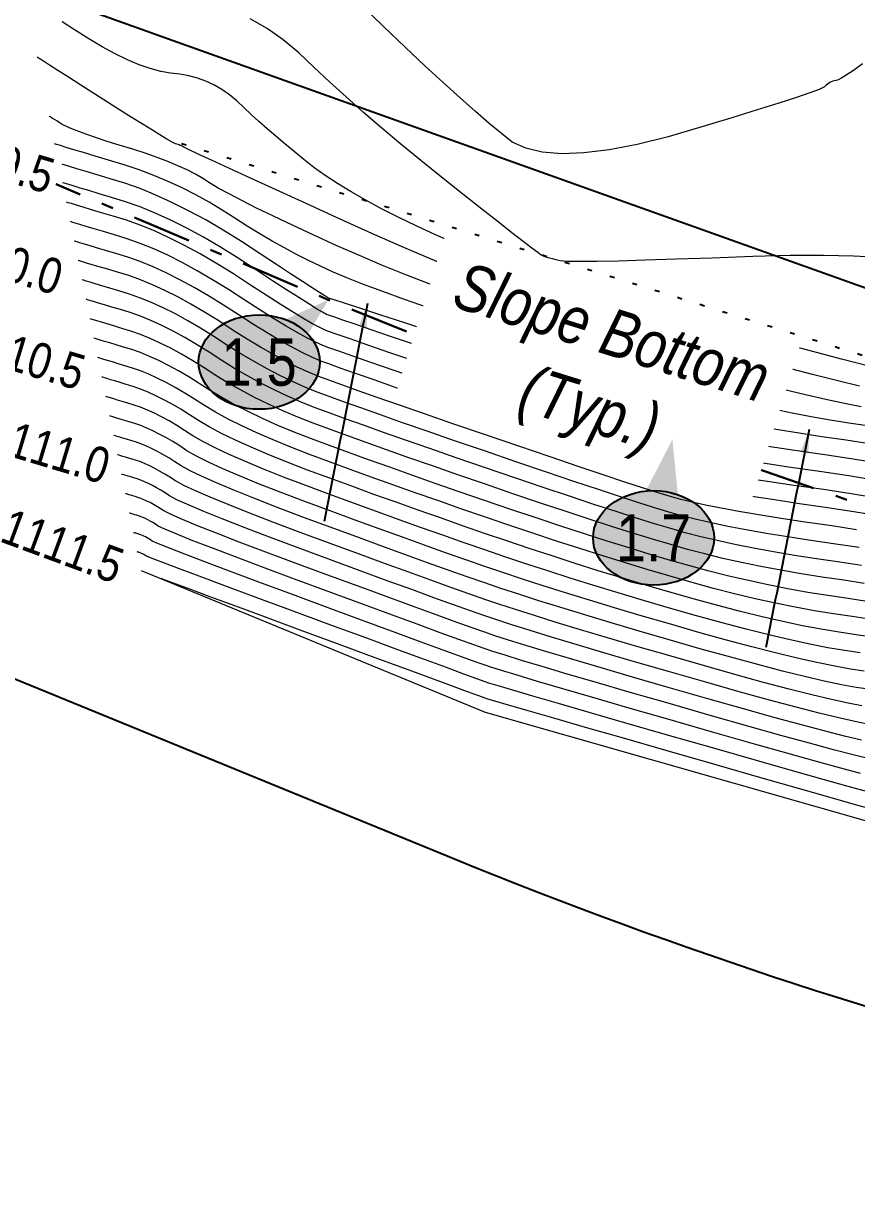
# Model space of a CAD drawing. Extents: x -19176 to -17597, y 5652440 to 5654285.
# Drawn here: x -17851.77 to -17834.13, y 5653101.59 to 5653126.6 of the extents above; entities that cross this region are included whole.
import ezdxf
from ezdxf.enums import TextEntityAlignment as Align

# ---------------------------------------------------------------- set-up
doc = ezdxf.new("R2010")
doc.units = 0
doc.header["$LTSCALE"] = 5
doc.linetypes.add('CENTERLINEX3', pattern=[5, 2.5, -1, 0.5, -1])
doc.linetypes.add('foc-TOPO', pattern=[1, 0.2, -0.8])
for name, color, linetype, lineweight, true_color in [('C-TOPO-MAJR', 7, 'Continuous', 15, 0xd3aa5f), ('C-TOPO-MINR', 7, 'Continuous', 13, 0xe9d5af), ('EXISTING PIPE IP', 7, 'CENTERLINEX3', 30, 0x3800e0)]:
    doc.layers.add(name, color=color, linetype=linetype, lineweight=lineweight, true_color=true_color)
doc.layers.add('C-TOPO-MAJR-TEXT', color=7, linetype='Continuous', true_color=0x644b1b)
for name, color, linetype in [('F-RW', 190, 'Continuous'), ('L-TITLEDB', 4, 'Continuous'), ('P-ELEVATION', 7, 'Continuous'), ('T-LOW-AREA', 48, 'foc-TOPO')]:
    doc.layers.add(name, color=color, linetype=linetype)
doc.layers.add('T-ELEVATION', color=48, linetype='Continuous', lineweight=18)
doc.layers.add('T-TEXT', color=48, linetype='Continuous', lineweight=18)
doc.styles.add('0.50', font='ARIALN.TTF', dxfattribs={"height": 0.5})
doc.styles.add('80', font='ARIALN.TTF', dxfattribs={"height": 10})
doc.styles.add('80L', font='ARIALN.TTF', dxfattribs={"height": 10})
doc.styles.get("Standard").update_dxf_attribs({"font": 'ARIALN.TTF'})
doc.dimstyles.new('Compass 250', dxfattribs={"dimscale": 0.25, "dimtxt": 0.45, "dimasz": 2, "dimexe": 0.2, "dimexo": 0.0625, "dimgap": 0.5, "dimtad": 0, "dimtih": 1, "dimtoh": 1, "dimzin": 0, "dimdsep": 46, "dimtxsty": '0.50', "dimcen": 0.1, "dimse1": 1, "dimse2": 1, "dimclrd": 256, "dimclrt": 256, "dimaunit": 1, "dimadec": 4, "dimazin": 0, "dimtfac": 0.06, "dimtofl": 0, "dimtmove": 0, "dimatfit": 0, "dimfxl": 0.2, "dimtolj": 1, "dimtzin": 0, "dimlwd": -1, "dimarcsym": 0})

# ---------------------------------------------------------------- blocks, each defined once
blk = doc.blocks.new('*U50')
at = {"layer": 'P-ELEVATION'}
h = blk.add_hatch(color=111, dxfattribs=at)
h.dxf.hatch_style = 1
edge = h.paths.add_edge_path()
edge.add_ellipse((0, 0), major_axis=(-12.83, 0), ratio=0.779302, start_angle=0, end_angle=360)
at = {"layer": 'P-ELEVATION', "color": 7, "flags": 128}
blk.add_lwpolyline([(0, 0, 12.5, 0, 0), (3.99, 20.89, 0, 0, 0)], format="xyseb", dxfattribs=at)
at = {"layer": 'P-ELEVATION', "color": 7}
blk.add_ellipse((0, 0), major_axis=(-12.83, 0), ratio=0.779302, dxfattribs=at)
at = {"layer": 'P-ELEVATION', "style": '80'}
blk.add_attdef('ELEVATION', text='', height=10, dxfattribs=at).set_placement((0, 0), align=Align.MIDDLE_CENTER)
blk = doc.blocks.new('*U51')
at = {"layer": 'P-ELEVATION'}
h = blk.add_hatch(color=111, dxfattribs=at)
h.dxf.hatch_style = 1
edge = h.paths.add_edge_path()
edge.add_ellipse((0, 0), major_axis=(-12.83, 0), ratio=0.779302, start_angle=0, end_angle=360)
at = {"layer": 'P-ELEVATION', "color": 7, "flags": 128}
blk.add_lwpolyline([(0, 0, 12.5, 0, 0), (14.64, 13.18, 0, 0, 0)], format="xyseb", dxfattribs=at)
at = {"layer": 'P-ELEVATION', "color": 7}
blk.add_ellipse((0, 0), major_axis=(-12.83, 0), ratio=0.779302, dxfattribs=at)
at = {"layer": 'P-ELEVATION', "style": '80'}
blk.add_attdef('ELEVATION', text='', height=10, dxfattribs=at).set_placement((0, 0), align=Align.MIDDLE_CENTER)

msp = doc.modelspace()

# ---------------------------------------------------------------- linework, layer by layer
at = {"layer": 'C-TOPO-MAJR', "flags": 128}
for points in [[(-17833.838, 5653119.338), (-17834.441, 5653119.497), (-17835.159, 5653119.687), (-17835.992, 5653119.908), (-17836.939, 5653120.16), (-17837.789, 5653120.388), (-17838.542, 5653120.59), (-17839.199, 5653120.769), (-17839.758, 5653120.922), (-17840.221, 5653121.051), (-17840.587, 5653121.156), (-17840.857, 5653121.236), (-17841.029, 5653121.291), (-17841.231, 5653121.363), (-17841.462, 5653121.451), (-17841.721, 5653121.555), (-17842.01, 5653121.675), (-17842.328, 5653121.811), (-17842.674, 5653121.964), (-17843.05, 5653122.133), (-17843.455, 5653122.318), (-17843.836, 5653122.501), (-17844.193, 5653122.682), (-17844.526, 5653122.861), (-17844.836, 5653123.038), (-17845.122, 5653123.214), (-17845.384, 5653123.387), (-17845.622, 5653123.558), (-17845.837, 5653123.728), (-17846.043, 5653123.894), (-17846.241, 5653124.057), (-17846.431, 5653124.217), (-17846.613, 5653124.374), (-17846.787, 5653124.527), (-17846.952, 5653124.677), (-17847.11, 5653124.824), (-17847.259, 5653124.968), (-17847.414, 5653125.096), (-17847.575, 5653125.208), (-17847.742, 5653125.305), (-17847.914, 5653125.386), (-17848.092, 5653125.451), (-17848.276, 5653125.5), (-17848.466, 5653125.533), (-17848.661, 5653125.551), (-17848.87, 5653125.591), (-17849.092, 5653125.652), (-17849.326, 5653125.734), (-17849.574, 5653125.838), (-17849.834, 5653125.964), (-17850.107, 5653126.112), (-17850.394, 5653126.281), (-17850.693, 5653126.471), (-17850.955, 5653126.638)], [(-17833.632, 5653117.284), (-17834.198, 5653117.379), (-17834.798, 5653117.473), (-17835.434, 5653117.565), (-17835.998, 5653117.647), (-17836.49, 5653117.72), (-17836.912, 5653117.783), (-17837.262, 5653117.838), (-17837.541, 5653117.883), (-17837.749, 5653117.919), (-17837.885, 5653117.945), (-17837.951, 5653117.963), (-17838.038, 5653117.988), (-17838.147, 5653118.02), (-17838.278, 5653118.06), (-17838.43, 5653118.107), (-17838.605, 5653118.162), (-17838.802, 5653118.224), (-17839.02, 5653118.293), (-17839.26, 5653118.371), (-17839.55, 5653118.465), (-17839.889, 5653118.577), (-17840.277, 5653118.707), (-17840.714, 5653118.854), (-17841.201, 5653119.019), (-17841.737, 5653119.201), (-17842.322, 5653119.401), (-17842.956, 5653119.619), (-17843.516, 5653119.811), (-17844.002, 5653119.977), (-17844.413, 5653120.119), (-17844.751, 5653120.235), (-17845.013, 5653120.325), (-17845.202, 5653120.391), (-17845.316, 5653120.431), (-17845.356, 5653120.445), (-17845.439, 5653120.49), (-17845.565, 5653120.564), (-17845.734, 5653120.668), (-17845.946, 5653120.802), (-17846.202, 5653120.965), (-17846.5, 5653121.158), (-17846.842, 5653121.381), (-17847.227, 5653121.634), (-17847.6, 5653121.866), (-17847.963, 5653122.078), (-17848.315, 5653122.269), (-17848.656, 5653122.44), (-17848.986, 5653122.591), (-17849.305, 5653122.721), (-17849.613, 5653122.831), (-17849.91, 5653122.92), (-17850.17, 5653122.998), (-17850.393, 5653123.066), (-17850.579, 5653123.121), (-17850.727, 5653123.166), (-17850.839, 5653123.2), (-17850.913, 5653123.222), (-17850.95, 5653123.233), (-17850.95, 5653123.233)], [(-17834.072, 5653115.504), (-17834.566, 5653115.58), (-17835.092, 5653115.656), (-17835.583, 5653115.731), (-17836.039, 5653115.806), (-17836.461, 5653115.88), (-17836.849, 5653115.954), (-17837.201, 5653116.027), (-17837.519, 5653116.099), (-17837.803, 5653116.171), (-17838.052, 5653116.243), (-17838.355, 5653116.335), (-17838.714, 5653116.447), (-17839.126, 5653116.58), (-17839.594, 5653116.733), (-17840.116, 5653116.907), (-17840.693, 5653117.101), (-17841.325, 5653117.316), (-17842.011, 5653117.551), (-17842.643, 5653117.769), (-17843.221, 5653117.968), (-17843.745, 5653118.15), (-17844.215, 5653118.315), (-17844.632, 5653118.462), (-17844.994, 5653118.591), (-17845.302, 5653118.702), (-17845.556, 5653118.796), (-17845.815, 5653118.902), (-17846.077, 5653119.02), (-17846.344, 5653119.149), (-17846.616, 5653119.291), (-17846.891, 5653119.445), (-17847.171, 5653119.61), (-17847.455, 5653119.787), (-17847.743, 5653119.977), (-17848.023, 5653120.151), (-17848.295, 5653120.309), (-17848.559, 5653120.453), (-17848.814, 5653120.581), (-17849.062, 5653120.694), (-17849.301, 5653120.791), (-17849.531, 5653120.874), (-17849.754, 5653120.941), (-17849.949, 5653120.999), (-17850.116, 5653121.05), (-17850.255, 5653121.091), (-17850.366, 5653121.125), (-17850.45, 5653121.15), (-17850.505, 5653121.167), (-17850.533, 5653121.175), (-17850.533, 5653121.175)], [(-17833.796, 5653113.607), (-17834.134, 5653113.659), (-17834.493, 5653113.711), (-17834.872, 5653113.775), (-17835.271, 5653113.851), (-17835.69, 5653113.939), (-17836.128, 5653114.039), (-17836.587, 5653114.152), (-17837.065, 5653114.276), (-17837.562, 5653114.413), (-17838.08, 5653114.561), (-17838.592, 5653114.711), (-17839.097, 5653114.863), (-17839.597, 5653115.016), (-17840.09, 5653115.171), (-17840.578, 5653115.328), (-17841.06, 5653115.485), (-17841.535, 5653115.645), (-17842.005, 5653115.806), (-17842.474, 5653115.968), (-17842.944, 5653116.132), (-17843.413, 5653116.297), (-17843.882, 5653116.464), (-17844.351, 5653116.633), (-17844.819, 5653116.803), (-17845.288, 5653116.974), (-17845.756, 5653117.147), (-17846.19, 5653117.314), (-17846.59, 5653117.476), (-17846.954, 5653117.631), (-17847.285, 5653117.78), (-17847.58, 5653117.924), (-17847.841, 5653118.062), (-17848.068, 5653118.194), (-17848.26, 5653118.319), (-17848.446, 5653118.435), (-17848.627, 5653118.541), (-17848.802, 5653118.636), (-17848.972, 5653118.722), (-17849.137, 5653118.797), (-17849.296, 5653118.862), (-17849.45, 5653118.916), (-17849.598, 5653118.961), (-17849.728, 5653119), (-17849.839, 5653119.034), (-17849.931, 5653119.061), (-17850.005, 5653119.084), (-17850.061, 5653119.1), (-17850.098, 5653119.112), (-17850.116, 5653119.117), (-17850.116, 5653119.117)], [(-17833.894, 5653111.766), (-17834.161, 5653111.818), (-17834.503, 5653111.896), (-17834.918, 5653111.998), (-17835.408, 5653112.125), (-17835.972, 5653112.276), (-17836.61, 5653112.452), (-17837.322, 5653112.654), (-17838.108, 5653112.879), (-17838.828, 5653113.088), (-17839.481, 5653113.279), (-17840.067, 5653113.453), (-17840.587, 5653113.609), (-17841.04, 5653113.748), (-17841.426, 5653113.869), (-17841.746, 5653113.973), (-17841.999, 5653114.06), (-17842.306, 5653114.167), (-17842.666, 5653114.295), (-17843.08, 5653114.444), (-17843.548, 5653114.614), (-17844.07, 5653114.804), (-17844.645, 5653115.014), (-17845.274, 5653115.246), (-17845.957, 5653115.498), (-17846.566, 5653115.726), (-17847.102, 5653115.931), (-17847.565, 5653116.112), (-17847.954, 5653116.27), (-17848.269, 5653116.403), (-17848.512, 5653116.513), (-17848.681, 5653116.6), (-17848.776, 5653116.662), (-17848.869, 5653116.72), (-17848.959, 5653116.773), (-17849.046, 5653116.82), (-17849.131, 5653116.862), (-17849.212, 5653116.9), (-17849.292, 5653116.932), (-17849.368, 5653116.959), (-17849.442, 5653116.982), (-17849.506, 5653117.001), (-17849.561, 5653117.018), (-17849.607, 5653117.031), (-17849.644, 5653117.043), (-17849.672, 5653117.051), (-17849.69, 5653117.056), (-17849.7, 5653117.059), (-17849.7, 5653117.059)], [(-17833.734, 5653109.94), (-17834.147, 5653110.056), (-17834.687, 5653110.21), (-17835.357, 5653110.401), (-17836.155, 5653110.629), (-17837.081, 5653110.895), (-17838.137, 5653111.198), (-17839.064, 5653111.465), (-17839.865, 5653111.695), (-17840.538, 5653111.889), (-17841.084, 5653112.047), (-17841.502, 5653112.168), (-17841.793, 5653112.253), (-17841.957, 5653112.302), (-17841.993, 5653112.315), (-17842.13, 5653112.364), (-17842.368, 5653112.451), (-17842.707, 5653112.576), (-17843.146, 5653112.738), (-17843.686, 5653112.937), (-17844.328, 5653113.173), (-17845.069, 5653113.447), (-17845.912, 5653113.758), (-17846.649, 5653114.031), (-17847.281, 5653114.264), (-17847.808, 5653114.458), (-17848.229, 5653114.614), (-17848.545, 5653114.731), (-17848.756, 5653114.809), (-17848.861, 5653114.847), (-17848.861, 5653114.847)]]:
    msp.add_lwpolyline(points, dxfattribs=at)
at = {"layer": 'C-TOPO-MINR', "flags": 128}
for points in [[(-17834.002, 5653125.749), (-17834.193, 5653125.613), (-17834.345, 5653125.51), (-17834.458, 5653125.44), (-17834.531, 5653125.404), (-17834.566, 5653125.401), (-17834.599, 5653125.395), (-17834.631, 5653125.386), (-17834.662, 5653125.373), (-17834.693, 5653125.357), (-17834.722, 5653125.338), (-17834.75, 5653125.316), (-17834.777, 5653125.291), (-17834.803, 5653125.262), (-17834.915, 5653125.211), (-17835.114, 5653125.136), (-17835.399, 5653125.039), (-17835.77, 5653124.918), (-17836.228, 5653124.775), (-17836.771, 5653124.609), (-17837.402, 5653124.419), (-17838.118, 5653124.207), (-17838.774, 5653124.044), (-17839.368, 5653123.93), (-17839.901, 5653123.864), (-17840.373, 5653123.848), (-17840.784, 5653123.881), (-17841.134, 5653123.963), (-17841.422, 5653124.094), (-17841.65, 5653124.274), (-17841.91, 5653124.489), (-17842.202, 5653124.741), (-17842.526, 5653125.029), (-17842.883, 5653125.353), (-17843.271, 5653125.712), (-17843.692, 5653126.108), (-17844.146, 5653126.539), (-17844.631, 5653127.007)], [(-17833.627, 5653121.653), (-17834.187, 5653121.68), (-17834.822, 5653121.692), (-17835.534, 5653121.689), (-17836.321, 5653121.671), (-17837.184, 5653121.638), (-17837.946, 5653121.611), (-17838.607, 5653121.59), (-17839.168, 5653121.575), (-17839.628, 5653121.566), (-17839.988, 5653121.563), (-17840.247, 5653121.567), (-17840.406, 5653121.576), (-17840.464, 5653121.592), (-17840.516, 5653121.605), (-17840.561, 5653121.618), (-17840.601, 5653121.628), (-17840.633, 5653121.637), (-17840.66, 5653121.644), (-17840.68, 5653121.65), (-17840.694, 5653121.654), (-17840.702, 5653121.657), (-17840.71, 5653121.66), (-17840.72, 5653121.664), (-17840.732, 5653121.668), (-17840.745, 5653121.673), (-17840.758, 5653121.679), (-17840.774, 5653121.686), (-17840.79, 5653121.694), (-17840.808, 5653121.702), (-17840.88, 5653121.754), (-17841.008, 5653121.85), (-17841.19, 5653121.99), (-17841.426, 5653122.174), (-17841.718, 5653122.402), (-17842.064, 5653122.675), (-17842.465, 5653122.991), (-17842.921, 5653123.351), (-17843.36, 5653123.705), (-17843.781, 5653124.051), (-17844.185, 5653124.391), (-17844.572, 5653124.724), (-17844.941, 5653125.05), (-17845.293, 5653125.369), (-17845.628, 5653125.682), (-17845.945, 5653125.987), (-17846.275, 5653126.26), (-17846.617, 5653126.498), (-17846.971, 5653126.703)], [(-17834.061, 5653118.925), (-17834.523, 5653119.038), (-17835.061, 5653119.174), (-17835.677, 5653119.334), (-17836.371, 5653119.516), (-17837.141, 5653119.721), (-17837.858, 5653119.914), (-17838.52, 5653120.095), (-17839.128, 5653120.263), (-17839.682, 5653120.42), (-17840.182, 5653120.565), (-17840.628, 5653120.697), (-17841.02, 5653120.818), (-17841.357, 5653120.926), (-17841.743, 5653121.062), (-17842.177, 5653121.226), (-17842.659, 5653121.417), (-17843.189, 5653121.636), (-17843.767, 5653121.883), (-17844.393, 5653122.158), (-17845.067, 5653122.461), (-17845.789, 5653122.791), (-17846.423, 5653123.081), (-17846.968, 5653123.331), (-17847.425, 5653123.541), (-17847.793, 5653123.71), (-17848.073, 5653123.84), (-17848.264, 5653123.929), (-17848.367, 5653123.979), (-17848.381, 5653123.988), (-17848.397, 5653123.997), (-17848.414, 5653124.006), (-17848.434, 5653124.016), (-17848.455, 5653124.024), (-17848.479, 5653124.033), (-17848.503, 5653124.042), (-17848.53, 5653124.051), (-17848.559, 5653124.059), (-17848.628, 5653124.095), (-17848.738, 5653124.158), (-17848.889, 5653124.248), (-17849.08, 5653124.365), (-17849.311, 5653124.509), (-17849.584, 5653124.68), (-17849.897, 5653124.878), (-17850.251, 5653125.103), (-17850.56, 5653125.3), (-17850.825, 5653125.469), (-17851.047, 5653125.61), (-17851.223, 5653125.723), (-17851.356, 5653125.807), (-17851.444, 5653125.863), (-17851.489, 5653125.891), (-17851.489, 5653125.891)], [(-17834.027, 5653118.486), (-17834.38, 5653118.555), (-17834.774, 5653118.639), (-17835.207, 5653118.738), (-17835.681, 5653118.852), (-17836.195, 5653118.98), (-17836.749, 5653119.123), (-17837.344, 5653119.281), (-17837.926, 5653119.44), (-17838.498, 5653119.599), (-17839.057, 5653119.758), (-17839.606, 5653119.918), (-17840.143, 5653120.078), (-17840.668, 5653120.238), (-17841.182, 5653120.399), (-17841.685, 5653120.56), (-17842.186, 5653120.729), (-17842.685, 5653120.906), (-17843.181, 5653121.09), (-17843.676, 5653121.282), (-17844.169, 5653121.482), (-17844.66, 5653121.689), (-17845.149, 5653121.904), (-17845.636, 5653122.127), (-17846.08, 5653122.333), (-17846.48, 5653122.523), (-17846.837, 5653122.697), (-17847.151, 5653122.854), (-17847.422, 5653122.996), (-17847.649, 5653123.121), (-17847.833, 5653123.229), (-17847.974, 5653123.322), (-17848.132, 5653123.413), (-17848.309, 5653123.504), (-17848.504, 5653123.594), (-17848.716, 5653123.683), (-17848.947, 5653123.771), (-17849.196, 5653123.858), (-17849.462, 5653123.945), (-17849.747, 5653124.031), (-17850.004, 5653124.11), (-17850.233, 5653124.185), (-17850.434, 5653124.253), (-17850.607, 5653124.315), (-17850.752, 5653124.372), (-17850.869, 5653124.423), (-17850.959, 5653124.468), (-17851.02, 5653124.507), (-17851.074, 5653124.541), (-17851.121, 5653124.571), (-17851.159, 5653124.595), (-17851.19, 5653124.615), (-17851.213, 5653124.63), (-17851.228, 5653124.639), (-17851.236, 5653124.644), (-17851.236, 5653124.644)], [(-17833.893, 5653118.086), (-17834.287, 5653118.143), (-17834.684, 5653118.206), (-17835.084, 5653118.277), (-17835.487, 5653118.354), (-17835.892, 5653118.438), (-17836.301, 5653118.529), (-17836.713, 5653118.626), (-17837.128, 5653118.731), (-17837.546, 5653118.842), (-17837.995, 5653118.966), (-17838.475, 5653119.103), (-17838.987, 5653119.253), (-17839.53, 5653119.415), (-17840.104, 5653119.591), (-17840.709, 5653119.779), (-17841.345, 5653119.981), (-17842.013, 5653120.195), (-17842.629, 5653120.397), (-17843.192, 5653120.586), (-17843.704, 5653120.763), (-17844.164, 5653120.928), (-17844.571, 5653121.08), (-17844.927, 5653121.22), (-17845.231, 5653121.348), (-17845.483, 5653121.463), (-17845.736, 5653121.585), (-17845.992, 5653121.716), (-17846.249, 5653121.853), (-17846.509, 5653121.999), (-17846.77, 5653122.151), (-17847.034, 5653122.312), (-17847.299, 5653122.48), (-17847.566, 5653122.655), (-17847.841, 5653122.821), (-17848.123, 5653122.977), (-17848.413, 5653123.124), (-17848.71, 5653123.261), (-17849.014, 5653123.388), (-17849.326, 5653123.506), (-17849.646, 5653123.614), (-17849.973, 5653123.712), (-17850.259, 5653123.798), (-17850.504, 5653123.872), (-17850.708, 5653123.933), (-17850.872, 5653123.983), (-17850.994, 5653124.02), (-17851.076, 5653124.044), (-17851.117, 5653124.056), (-17851.117, 5653124.056)], [(-17833.849, 5653117.701), (-17834.346, 5653117.78), (-17834.86, 5653117.854), (-17835.341, 5653117.927), (-17835.787, 5653117.998), (-17836.199, 5653118.069), (-17836.577, 5653118.138), (-17836.921, 5653118.206), (-17837.231, 5653118.273), (-17837.507, 5653118.338), (-17837.748, 5653118.402), (-17838.064, 5653118.492), (-17838.453, 5653118.607), (-17838.916, 5653118.747), (-17839.453, 5653118.913), (-17840.064, 5653119.104), (-17840.749, 5653119.321), (-17841.508, 5653119.562), (-17842.341, 5653119.83), (-17843.072, 5653120.064), (-17843.7, 5653120.267), (-17844.227, 5653120.436), (-17844.651, 5653120.574), (-17844.974, 5653120.679), (-17845.194, 5653120.751), (-17845.313, 5653120.791), (-17845.329, 5653120.799), (-17845.393, 5653120.838), (-17845.504, 5653120.908), (-17845.662, 5653121.01), (-17845.867, 5653121.143), (-17846.119, 5653121.307), (-17846.419, 5653121.503), (-17846.765, 5653121.73), (-17847.159, 5653121.989), (-17847.543, 5653122.227), (-17847.916, 5653122.444), (-17848.279, 5653122.641), (-17848.632, 5653122.817), (-17848.975, 5653122.973), (-17849.307, 5653123.108), (-17849.63, 5653123.222), (-17849.942, 5653123.316), (-17850.215, 5653123.398), (-17850.449, 5653123.469), (-17850.644, 5653123.527), (-17850.8, 5653123.574), (-17850.917, 5653123.61), (-17850.995, 5653123.633), (-17851.034, 5653123.645), (-17851.034, 5653123.645)], [(-17833.713, 5653116.925), (-17834.292, 5653117.022), (-17834.911, 5653117.117), (-17835.57, 5653117.212), (-17836.151, 5653117.297), (-17836.654, 5653117.37), (-17837.078, 5653117.433), (-17837.425, 5653117.486), (-17837.693, 5653117.527), (-17837.883, 5653117.558), (-17837.995, 5653117.579), (-17838.029, 5653117.588), (-17838.166, 5653117.634), (-17838.407, 5653117.715), (-17838.75, 5653117.831), (-17839.197, 5653117.983), (-17839.747, 5653118.171), (-17840.4, 5653118.394), (-17841.156, 5653118.653), (-17842.015, 5653118.948), (-17842.778, 5653119.209), (-17843.443, 5653119.438), (-17844.011, 5653119.633), (-17844.482, 5653119.796), (-17844.856, 5653119.925), (-17845.133, 5653120.022), (-17845.313, 5653120.085), (-17845.396, 5653120.116), (-17845.514, 5653120.172), (-17845.667, 5653120.255), (-17845.856, 5653120.364), (-17846.08, 5653120.5), (-17846.34, 5653120.661), (-17846.634, 5653120.849), (-17846.965, 5653121.062), (-17847.33, 5653121.302), (-17847.685, 5653121.523), (-17848.03, 5653121.724), (-17848.364, 5653121.906), (-17848.688, 5653122.068), (-17849.001, 5653122.211), (-17849.304, 5653122.335), (-17849.597, 5653122.439), (-17849.879, 5653122.524), (-17850.126, 5653122.599), (-17850.338, 5653122.662), (-17850.514, 5653122.715), (-17850.655, 5653122.758), (-17850.761, 5653122.79), (-17850.832, 5653122.811), (-17850.867, 5653122.822), (-17850.867, 5653122.822)], [(-17833.687, 5653116.55), (-17834.237, 5653116.642), (-17834.825, 5653116.733), (-17835.451, 5653116.823), (-17836.009, 5653116.905), (-17836.5, 5653116.979), (-17836.924, 5653117.045), (-17837.281, 5653117.103), (-17837.57, 5653117.152), (-17837.792, 5653117.194), (-17837.947, 5653117.227), (-17838.035, 5653117.252), (-17838.214, 5653117.309), (-17838.483, 5653117.398), (-17838.844, 5653117.518), (-17839.296, 5653117.671), (-17839.839, 5653117.855), (-17840.473, 5653118.071), (-17841.198, 5653118.319), (-17842.014, 5653118.598), (-17842.744, 5653118.849), (-17843.388, 5653119.07), (-17843.945, 5653119.262), (-17844.416, 5653119.425), (-17844.8, 5653119.559), (-17845.098, 5653119.664), (-17845.31, 5653119.739), (-17845.436, 5653119.786), (-17845.589, 5653119.855), (-17845.77, 5653119.946), (-17845.978, 5653120.061), (-17846.214, 5653120.197), (-17846.478, 5653120.357), (-17846.769, 5653120.539), (-17847.087, 5653120.744), (-17847.433, 5653120.971), (-17847.77, 5653121.18), (-17848.096, 5653121.37), (-17848.413, 5653121.543), (-17848.719, 5653121.696), (-17849.016, 5653121.832), (-17849.303, 5653121.949), (-17849.58, 5653122.048), (-17849.848, 5653122.128), (-17850.082, 5653122.199), (-17850.282, 5653122.259), (-17850.449, 5653122.309), (-17850.583, 5653122.35), (-17850.683, 5653122.38), (-17850.75, 5653122.4), (-17850.783, 5653122.41), (-17850.783, 5653122.41)], [(-17833.661, 5653116.176), (-17834.182, 5653116.263), (-17834.739, 5653116.349), (-17835.331, 5653116.434), (-17835.867, 5653116.514), (-17836.347, 5653116.588), (-17836.77, 5653116.657), (-17837.137, 5653116.72), (-17837.447, 5653116.777), (-17837.701, 5653116.829), (-17837.899, 5653116.875), (-17838.04, 5653116.916), (-17838.261, 5653116.984), (-17838.56, 5653117.081), (-17838.938, 5653117.206), (-17839.395, 5653117.358), (-17839.931, 5653117.539), (-17840.546, 5653117.748), (-17841.24, 5653117.985), (-17842.013, 5653118.249), (-17842.71, 5653118.489), (-17843.332, 5653118.703), (-17843.878, 5653118.892), (-17844.349, 5653119.055), (-17844.744, 5653119.193), (-17845.064, 5653119.306), (-17845.308, 5653119.394), (-17845.476, 5653119.456), (-17845.664, 5653119.537), (-17845.872, 5653119.638), (-17846.1, 5653119.757), (-17846.348, 5653119.895), (-17846.615, 5653120.053), (-17846.903, 5653120.229), (-17847.21, 5653120.425), (-17847.537, 5653120.639), (-17847.854, 5653120.837), (-17848.162, 5653121.017), (-17848.461, 5653121.179), (-17848.751, 5653121.325), (-17849.031, 5653121.453), (-17849.302, 5653121.563), (-17849.564, 5653121.656), (-17849.817, 5653121.732), (-17850.037, 5653121.799), (-17850.227, 5653121.856), (-17850.385, 5653121.903), (-17850.511, 5653121.941), (-17850.605, 5653121.97), (-17850.669, 5653121.989), (-17850.7, 5653121.998), (-17850.7, 5653121.998)], [(-17834.127, 5653115.883), (-17834.652, 5653115.965), (-17835.211, 5653116.045), (-17835.725, 5653116.123), (-17836.193, 5653116.197), (-17836.616, 5653116.268), (-17836.993, 5653116.337), (-17837.324, 5653116.402), (-17837.61, 5653116.464), (-17837.851, 5653116.523), (-17838.046, 5653116.579), (-17838.308, 5653116.66), (-17838.637, 5653116.764), (-17839.032, 5653116.893), (-17839.495, 5653117.046), (-17840.024, 5653117.223), (-17840.62, 5653117.425), (-17841.282, 5653117.65), (-17842.012, 5653117.9), (-17842.677, 5653118.129), (-17843.277, 5653118.336), (-17843.812, 5653118.521), (-17844.282, 5653118.685), (-17844.688, 5653118.828), (-17845.029, 5653118.949), (-17845.305, 5653119.048), (-17845.516, 5653119.126), (-17845.739, 5653119.22), (-17845.975, 5653119.329), (-17846.222, 5653119.453), (-17846.482, 5653119.593), (-17846.753, 5653119.749), (-17847.037, 5653119.92), (-17847.332, 5653120.106), (-17847.64, 5653120.308), (-17847.939, 5653120.494), (-17848.229, 5653120.663), (-17848.51, 5653120.816), (-17848.783, 5653120.953), (-17849.046, 5653121.073), (-17849.301, 5653121.177), (-17849.548, 5653121.265), (-17849.785, 5653121.337), (-17849.993, 5653121.399), (-17850.171, 5653121.453), (-17850.32, 5653121.497), (-17850.439, 5653121.533), (-17850.528, 5653121.56), (-17850.587, 5653121.578), (-17850.617, 5653121.587), (-17850.617, 5653121.587)], [(-17834.017, 5653115.125), (-17834.479, 5653115.196), (-17834.972, 5653115.267), (-17835.441, 5653115.34), (-17835.886, 5653115.415), (-17836.307, 5653115.492), (-17836.705, 5653115.571), (-17837.078, 5653115.652), (-17837.428, 5653115.735), (-17837.755, 5653115.82), (-17838.057, 5653115.907), (-17838.403, 5653116.01), (-17838.79, 5653116.13), (-17839.22, 5653116.267), (-17839.693, 5653116.421), (-17840.209, 5653116.591), (-17840.766, 5653116.778), (-17841.367, 5653116.982), (-17842.01, 5653117.202), (-17842.609, 5653117.408), (-17843.166, 5653117.601), (-17843.679, 5653117.78), (-17844.149, 5653117.945), (-17844.575, 5653118.096), (-17844.959, 5653118.233), (-17845.299, 5653118.357), (-17845.596, 5653118.466), (-17845.89, 5653118.585), (-17846.18, 5653118.711), (-17846.466, 5653118.846), (-17846.749, 5653118.989), (-17847.029, 5653119.14), (-17847.305, 5653119.3), (-17847.577, 5653119.469), (-17847.846, 5653119.645), (-17848.108, 5653119.808), (-17848.361, 5653119.956), (-17848.608, 5653120.089), (-17848.846, 5653120.209), (-17849.077, 5653120.314), (-17849.3, 5653120.405), (-17849.515, 5653120.482), (-17849.723, 5653120.545), (-17849.905, 5653120.599), (-17850.06, 5653120.646), (-17850.19, 5653120.685), (-17850.294, 5653120.717), (-17850.372, 5653120.74), (-17850.424, 5653120.756), (-17850.45, 5653120.764), (-17850.45, 5653120.764)], [(-17833.961, 5653114.745), (-17834.393, 5653114.812), (-17834.852, 5653114.878), (-17835.298, 5653114.949), (-17835.732, 5653115.024), (-17836.153, 5653115.104), (-17836.56, 5653115.188), (-17836.955, 5653115.277), (-17837.337, 5653115.37), (-17837.707, 5653115.468), (-17838.063, 5653115.57), (-17838.45, 5653115.686), (-17838.867, 5653115.814), (-17839.315, 5653115.955), (-17839.793, 5653116.109), (-17840.301, 5653116.275), (-17840.84, 5653116.455), (-17841.409, 5653116.647), (-17842.008, 5653116.853), (-17842.575, 5653117.048), (-17843.11, 5653117.234), (-17843.612, 5653117.409), (-17844.082, 5653117.575), (-17844.519, 5653117.73), (-17844.924, 5653117.876), (-17845.296, 5653118.011), (-17845.636, 5653118.137), (-17845.965, 5653118.267), (-17846.282, 5653118.402), (-17846.588, 5653118.542), (-17846.883, 5653118.687), (-17847.167, 5653118.836), (-17847.439, 5653118.991), (-17847.7, 5653119.15), (-17847.95, 5653119.314), (-17848.192, 5653119.464), (-17848.428, 5653119.602), (-17848.656, 5653119.726), (-17848.878, 5653119.837), (-17849.092, 5653119.935), (-17849.299, 5653120.019), (-17849.499, 5653120.091), (-17849.692, 5653120.149), (-17849.86, 5653120.2), (-17850.005, 5653120.243), (-17850.126, 5653120.279), (-17850.222, 5653120.308), (-17850.294, 5653120.33), (-17850.342, 5653120.345), (-17850.367, 5653120.352), (-17850.367, 5653120.352)], [(-17833.906, 5653114.366), (-17834.306, 5653114.428), (-17834.732, 5653114.489), (-17835.156, 5653114.557), (-17835.578, 5653114.633), (-17835.998, 5653114.715), (-17836.416, 5653114.805), (-17836.832, 5653114.902), (-17837.247, 5653115.005), (-17837.659, 5653115.116), (-17838.069, 5653115.234), (-17838.497, 5653115.361), (-17838.944, 5653115.497), (-17839.409, 5653115.642), (-17839.892, 5653115.796), (-17840.393, 5653115.959), (-17840.913, 5653116.132), (-17841.451, 5653116.313), (-17842.007, 5653116.504), (-17842.542, 5653116.688), (-17843.055, 5653116.866), (-17843.546, 5653117.039), (-17844.015, 5653117.205), (-17844.463, 5653117.364), (-17844.889, 5653117.518), (-17845.294, 5653117.665), (-17845.676, 5653117.807), (-17846.04, 5653117.949), (-17846.385, 5653118.093), (-17846.71, 5653118.238), (-17847.017, 5653118.385), (-17847.305, 5653118.532), (-17847.573, 5653118.681), (-17847.823, 5653118.831), (-17848.053, 5653118.982), (-17848.277, 5653119.121), (-17848.494, 5653119.248), (-17848.705, 5653119.363), (-17848.909, 5653119.465), (-17849.107, 5653119.556), (-17849.298, 5653119.634), (-17849.482, 5653119.699), (-17849.66, 5653119.753), (-17849.816, 5653119.8), (-17849.95, 5653119.84), (-17850.061, 5653119.873), (-17850.15, 5653119.9), (-17850.216, 5653119.92), (-17850.261, 5653119.934), (-17850.283, 5653119.94), (-17850.283, 5653119.94)], [(-17833.851, 5653113.986), (-17834.22, 5653114.043), (-17834.613, 5653114.1), (-17835.014, 5653114.166), (-17835.425, 5653114.242), (-17835.844, 5653114.327), (-17836.272, 5653114.422), (-17836.709, 5653114.527), (-17837.156, 5653114.641), (-17837.611, 5653114.764), (-17838.074, 5653114.898), (-17838.544, 5653115.036), (-17839.021, 5653115.18), (-17839.503, 5653115.329), (-17839.991, 5653115.484), (-17840.486, 5653115.643), (-17840.986, 5653115.809), (-17841.493, 5653115.979), (-17842.006, 5653116.155), (-17842.508, 5653116.328), (-17842.999, 5653116.499), (-17843.479, 5653116.668), (-17843.948, 5653116.834), (-17844.407, 5653116.999), (-17844.854, 5653117.16), (-17845.291, 5653117.32), (-17845.716, 5653117.477), (-17846.115, 5653117.632), (-17846.487, 5653117.784), (-17846.832, 5653117.935), (-17847.151, 5653118.082), (-17847.442, 5653118.228), (-17847.707, 5653118.371), (-17847.945, 5653118.512), (-17848.156, 5653118.651), (-17848.361, 5653118.778), (-17848.561, 5653118.895), (-17848.754, 5653119), (-17848.941, 5653119.094), (-17849.122, 5653119.176), (-17849.297, 5653119.248), (-17849.466, 5653119.308), (-17849.629, 5653119.357), (-17849.772, 5653119.4), (-17849.894, 5653119.437), (-17849.996, 5653119.467), (-17850.078, 5653119.492), (-17850.139, 5653119.51), (-17850.179, 5653119.523), (-17850.2, 5653119.529), (-17850.2, 5653119.529)], [(-17834.047, 5653113.275), (-17834.373, 5653113.322), (-17834.73, 5653113.384), (-17835.117, 5653113.46), (-17835.535, 5653113.551), (-17835.984, 5653113.656), (-17836.464, 5653113.776), (-17836.974, 5653113.911), (-17837.514, 5653114.061), (-17838.086, 5653114.225), (-17838.639, 5653114.387), (-17839.174, 5653114.546), (-17839.691, 5653114.704), (-17840.19, 5653114.859), (-17840.67, 5653115.012), (-17841.133, 5653115.162), (-17841.577, 5653115.31), (-17842.004, 5653115.456), (-17842.441, 5653115.608), (-17842.888, 5653115.765), (-17843.346, 5653115.927), (-17843.815, 5653116.094), (-17844.294, 5653116.267), (-17844.785, 5653116.445), (-17845.285, 5653116.629), (-17845.797, 5653116.817), (-17846.266, 5653116.997), (-17846.692, 5653117.167), (-17847.076, 5653117.327), (-17847.418, 5653117.478), (-17847.718, 5653117.62), (-17847.975, 5653117.752), (-17848.19, 5653117.875), (-17848.363, 5653117.988), (-17848.531, 5653118.092), (-17848.693, 5653118.187), (-17848.851, 5653118.273), (-17849.004, 5653118.35), (-17849.152, 5653118.417), (-17849.295, 5653118.476), (-17849.433, 5653118.525), (-17849.567, 5653118.565), (-17849.683, 5653118.6), (-17849.783, 5653118.63), (-17849.866, 5653118.655), (-17849.933, 5653118.676), (-17849.983, 5653118.691), (-17850.016, 5653118.701), (-17850.033, 5653118.706), (-17850.033, 5653118.706)], [(-17833.961, 5653112.891), (-17834.254, 5653112.933), (-17834.588, 5653112.992), (-17834.964, 5653113.069), (-17835.381, 5653113.162), (-17835.84, 5653113.273), (-17836.341, 5653113.401), (-17836.883, 5653113.547), (-17837.466, 5653113.709), (-17838.091, 5653113.889), (-17838.686, 5653114.062), (-17839.251, 5653114.23), (-17839.785, 5653114.391), (-17840.289, 5653114.546), (-17840.763, 5653114.696), (-17841.206, 5653114.839), (-17841.62, 5653114.976), (-17842.002, 5653115.107), (-17842.407, 5653115.248), (-17842.833, 5653115.397), (-17843.28, 5653115.556), (-17843.748, 5653115.724), (-17844.238, 5653115.901), (-17844.75, 5653116.087), (-17845.282, 5653116.283), (-17845.837, 5653116.488), (-17846.341, 5653116.679), (-17846.795, 5653116.858), (-17847.199, 5653117.023), (-17847.552, 5653117.176), (-17847.856, 5653117.316), (-17848.109, 5653117.442), (-17848.313, 5653117.556), (-17848.466, 5653117.657), (-17848.615, 5653117.749), (-17848.76, 5653117.834), (-17848.9, 5653117.91), (-17849.036, 5653117.978), (-17849.167, 5653118.038), (-17849.294, 5653118.09), (-17849.417, 5653118.134), (-17849.535, 5653118.169), (-17849.639, 5653118.2), (-17849.728, 5653118.227), (-17849.802, 5653118.249), (-17849.861, 5653118.267), (-17849.905, 5653118.281), (-17849.935, 5653118.29), (-17849.95, 5653118.294), (-17849.95, 5653118.294)], [(-17833.874, 5653112.506), (-17834.134, 5653112.544), (-17834.446, 5653112.601), (-17834.81, 5653112.678), (-17835.227, 5653112.774), (-17835.696, 5653112.89), (-17836.218, 5653113.026), (-17836.792, 5653113.182), (-17837.418, 5653113.357), (-17838.097, 5653113.552), (-17838.733, 5653113.737), (-17839.328, 5653113.913), (-17839.879, 5653114.078), (-17840.388, 5653114.234), (-17840.855, 5653114.38), (-17841.28, 5653114.516), (-17841.662, 5653114.642), (-17842.001, 5653114.758), (-17842.373, 5653114.888), (-17842.777, 5653115.03), (-17843.213, 5653115.185), (-17843.682, 5653115.354), (-17844.182, 5653115.535), (-17844.715, 5653115.73), (-17845.28, 5653115.937), (-17845.877, 5653116.158), (-17846.416, 5653116.362), (-17846.897, 5653116.549), (-17847.321, 5653116.72), (-17847.686, 5653116.874), (-17847.994, 5653117.012), (-17848.244, 5653117.133), (-17848.435, 5653117.237), (-17848.569, 5653117.325), (-17848.7, 5653117.406), (-17848.826, 5653117.48), (-17848.949, 5653117.547), (-17849.067, 5653117.606), (-17849.182, 5653117.659), (-17849.293, 5653117.704), (-17849.401, 5653117.742), (-17849.504, 5653117.773), (-17849.595, 5653117.801), (-17849.672, 5653117.824), (-17849.737, 5653117.843), (-17849.789, 5653117.859), (-17849.828, 5653117.871), (-17849.853, 5653117.879), (-17849.866, 5653117.882), (-17849.866, 5653117.882)], [(-17834.014, 5653112.155), (-17834.304, 5653112.21), (-17834.656, 5653112.287), (-17835.073, 5653112.386), (-17835.552, 5653112.507), (-17836.095, 5653112.651), (-17836.701, 5653112.817), (-17837.37, 5653113.005), (-17838.103, 5653113.216), (-17838.781, 5653113.413), (-17839.404, 5653113.596), (-17839.973, 5653113.765), (-17840.488, 5653113.921), (-17840.948, 5653114.064), (-17841.353, 5653114.193), (-17841.704, 5653114.308), (-17842, 5653114.409), (-17842.339, 5653114.528), (-17842.722, 5653114.663), (-17843.147, 5653114.815), (-17843.615, 5653114.984), (-17844.126, 5653115.169), (-17844.68, 5653115.372), (-17845.277, 5653115.592), (-17845.917, 5653115.828), (-17846.491, 5653116.044), (-17847, 5653116.24), (-17847.443, 5653116.416), (-17847.82, 5653116.572), (-17848.132, 5653116.708), (-17848.378, 5653116.823), (-17848.558, 5653116.919), (-17848.673, 5653116.994), (-17848.784, 5653117.063), (-17848.892, 5653117.126), (-17848.997, 5653117.183), (-17849.099, 5653117.234), (-17849.197, 5653117.279), (-17849.292, 5653117.318), (-17849.384, 5653117.351), (-17849.473, 5653117.377), (-17849.55, 5653117.401), (-17849.617, 5653117.421), (-17849.672, 5653117.437), (-17849.717, 5653117.451), (-17849.75, 5653117.461), (-17849.772, 5653117.467), (-17849.783, 5653117.471), (-17849.783, 5653117.471)], [(-17834.019, 5653111.427), (-17834.349, 5653111.505), (-17834.764, 5653111.609), (-17835.264, 5653111.742), (-17835.849, 5653111.901), (-17836.519, 5653112.088), (-17837.274, 5653112.302), (-17838.114, 5653112.543), (-17838.875, 5653112.763), (-17839.558, 5653112.962), (-17840.161, 5653113.14), (-17840.686, 5653113.297), (-17841.132, 5653113.432), (-17841.5, 5653113.546), (-17841.788, 5653113.639), (-17841.998, 5653113.711), (-17842.272, 5653113.807), (-17842.611, 5653113.928), (-17843.014, 5653114.074), (-17843.481, 5653114.243), (-17844.013, 5653114.438), (-17844.61, 5653114.657), (-17845.271, 5653114.9), (-17845.997, 5653115.168), (-17846.641, 5653115.409), (-17847.205, 5653115.622), (-17847.687, 5653115.809), (-17848.088, 5653115.968), (-17848.407, 5653116.099), (-17848.646, 5653116.204), (-17848.803, 5653116.281), (-17848.879, 5653116.331), (-17848.953, 5653116.377), (-17849.025, 5653116.419), (-17849.095, 5653116.457), (-17849.162, 5653116.491), (-17849.227, 5653116.52), (-17849.291, 5653116.546), (-17849.352, 5653116.568), (-17849.41, 5653116.586), (-17849.462, 5653116.601), (-17849.506, 5653116.614), (-17849.543, 5653116.625), (-17849.572, 5653116.634), (-17849.594, 5653116.641), (-17849.609, 5653116.645), (-17849.616, 5653116.648), (-17849.616, 5653116.648)], [(-17833.877, 5653111.036), (-17834.195, 5653111.114), (-17834.61, 5653111.221), (-17835.12, 5653111.359), (-17835.726, 5653111.526), (-17836.428, 5653111.723), (-17837.226, 5653111.95), (-17838.12, 5653112.207), (-17838.923, 5653112.439), (-17839.635, 5653112.645), (-17840.256, 5653112.827), (-17840.786, 5653112.984), (-17841.225, 5653113.116), (-17841.573, 5653113.223), (-17841.83, 5653113.305), (-17841.997, 5653113.362), (-17842.238, 5653113.447), (-17842.555, 5653113.561), (-17842.947, 5653113.703), (-17843.415, 5653113.873), (-17843.957, 5653114.072), (-17844.575, 5653114.299), (-17845.268, 5653114.555), (-17846.037, 5653114.838), (-17846.716, 5653115.091), (-17847.307, 5653115.313), (-17847.809, 5653115.505), (-17848.221, 5653115.665), (-17848.545, 5653115.795), (-17848.78, 5653115.894), (-17848.926, 5653115.962), (-17848.983, 5653116), (-17849.038, 5653116.034), (-17849.091, 5653116.065), (-17849.143, 5653116.093), (-17849.194, 5653116.119), (-17849.243, 5653116.141), (-17849.29, 5653116.16), (-17849.335, 5653116.177), (-17849.379, 5653116.19), (-17849.418, 5653116.201), (-17849.451, 5653116.211), (-17849.478, 5653116.219), (-17849.5, 5653116.226), (-17849.516, 5653116.231), (-17849.527, 5653116.234), (-17849.533, 5653116.236), (-17849.533, 5653116.236)], [(-17834.042, 5653110.722), (-17834.455, 5653110.833), (-17834.976, 5653110.976), (-17835.603, 5653111.151), (-17836.337, 5653111.358), (-17837.178, 5653111.598), (-17838.125, 5653111.87), (-17838.97, 5653112.114), (-17839.711, 5653112.329), (-17840.35, 5653112.514), (-17840.885, 5653112.672), (-17841.317, 5653112.8), (-17841.646, 5653112.9), (-17841.872, 5653112.971), (-17841.995, 5653113.013), (-17842.204, 5653113.087), (-17842.499, 5653113.194), (-17842.881, 5653113.332), (-17843.348, 5653113.503), (-17843.901, 5653113.706), (-17844.54, 5653113.941), (-17845.266, 5653114.209), (-17846.077, 5653114.509), (-17846.792, 5653114.774), (-17847.41, 5653115.005), (-17847.931, 5653115.201), (-17848.355, 5653115.363), (-17848.683, 5653115.491), (-17848.914, 5653115.584), (-17849.048, 5653115.644), (-17849.086, 5653115.668), (-17849.122, 5653115.691), (-17849.158, 5653115.712), (-17849.192, 5653115.73), (-17849.225, 5653115.747), (-17849.258, 5653115.762), (-17849.289, 5653115.774), (-17849.319, 5653115.785), (-17849.348, 5653115.794), (-17849.373, 5653115.801), (-17849.395, 5653115.808), (-17849.413, 5653115.813), (-17849.428, 5653115.818), (-17849.439, 5653115.821), (-17849.446, 5653115.823), (-17849.449, 5653115.824), (-17849.449, 5653115.824)], [(-17833.888, 5653110.331), (-17834.301, 5653110.445), (-17834.832, 5653110.593), (-17835.48, 5653110.776), (-17836.246, 5653110.994), (-17837.13, 5653111.246), (-17838.131, 5653111.534), (-17839.017, 5653111.789), (-17839.788, 5653112.012), (-17840.444, 5653112.202), (-17840.984, 5653112.359), (-17841.41, 5653112.484), (-17841.72, 5653112.577), (-17841.915, 5653112.636), (-17841.994, 5653112.664), (-17842.171, 5653112.727), (-17842.444, 5653112.826), (-17842.814, 5653112.962), (-17843.281, 5653113.133), (-17843.845, 5653113.34), (-17844.505, 5653113.584), (-17845.263, 5653113.863), (-17846.117, 5653114.179), (-17846.867, 5653114.456), (-17847.512, 5653114.696), (-17848.053, 5653114.897), (-17848.489, 5653115.061), (-17848.821, 5653115.187), (-17849.048, 5653115.275), (-17849.171, 5653115.325), (-17849.189, 5653115.337), (-17849.207, 5653115.348), (-17849.224, 5653115.358), (-17849.241, 5653115.367), (-17849.257, 5653115.375), (-17849.273, 5653115.382), (-17849.288, 5653115.388), (-17849.303, 5653115.394), (-17849.317, 5653115.398), (-17849.329, 5653115.402), (-17849.34, 5653115.405), (-17849.348, 5653115.407), (-17849.356, 5653115.41), (-17849.361, 5653115.411), (-17849.364, 5653115.412), (-17849.366, 5653115.413), (-17849.366, 5653115.413)]]:
    msp.add_lwpolyline(points, dxfattribs=at)
at = {"layer": 'EXISTING PIPE IP', "ltscale": 0.1, "flags": 128}
for points in [[(-17823.397, 5653127.429), (-17823.05, 5653122.906), (-17822.915, 5653118.615), (-17822.849, 5653115.648), (-17823.372, 5653114.651), (-17824.263, 5653114.352), (-17827.051, 5653114.413), (-17829.512, 5653114.847), (-17838.026, 5653117.8), (-17838.347, 5653117.93)], [(-17841.343, 5653119.143), (-17845.319, 5653120.752), (-17854.85, 5653124.805)]]:
    msp.add_lwpolyline(points, dxfattribs=at)
at = {"layer": 'F-RW'}
msp.add_line((-17826.239, 5653118.244), (-17870.885, 5653134.208), dxfattribs=at)
at = {"layer": 'L-TITLEDB'}
msp.add_line((-17870.885, 5653120.463), (-17842.641, 5653108.912), dxfattribs=at)
msp.add_line((-17870.885, 5653120.463), (-17842.641, 5653108.912), dxfattribs=at)
msp.add_arc((-17802.92, 5653206.096), 104.989, 247.76903, 264.4847, dxfattribs=at)
msp.add_arc((-17802.92, 5653206.096), 104.989, 247.76903, 264.4847, dxfattribs=at)
at = {"layer": 'T-ELEVATION', "ltscale": 0.1, "flags": 128}
msp.add_lwpolyline([(-17849.287, 5653115.022), (-17841.992, 5653112.022), (-17833.201, 5653109.511), (-17827.293, 5653109.458), (-17822.735, 5653109.554), (-17815.26, 5653106.273)], dxfattribs=at)
at = {"layer": 'T-LOW-AREA', "ltscale": 0.1, "flags": 128}
msp.add_lwpolyline([(-17848.427, 5653124.062), (-17840.687, 5653121.673), (-17832.417, 5653119.086), (-17826.712, 5653117.563), (-17822.239, 5653116.387), (-17815.613, 5653114.63)], dxfattribs=at)

# ---------------------------------------------------------------- block references
at = {"xscale": 0.1000155304115623, "yscale": 0.1000155304115623, "zscale": 0.1000155304115623}
msp.add_blockref('*U51', (-17846.783, 5653119.434), dxfattribs=at).add_auto_attribs({'ELEVATION': '1.5'})

# ---------------------------------------------------------------- texts
at = {"layer": 'C-TOPO-MAJR-TEXT', "char_height": 0.75, "attachment_point": 5}
for s, insert, rotation in [('1110.0', (-17852.248, 5653121.578, 1110), 343.2462), ('1110.5', (-17851.773, 5653119.564, 1110.5), 343.2462), ('1111.5', (-17850.948, 5653115.535, 1111.5), 339.7322)]:
    msp.add_mtext(s, dxfattribs=dict(at, insert=insert, rotation=rotation))
at = {"layer": 'C-TOPO-MAJR-TEXT', "insert": (-17851.247, 5653117.576, 1111), "char_height": 0.75, "width": 3.52887, "attachment_point": 5, "rotation": 343.2461}
msp.add_mtext('1111.0', dxfattribs=at)

# ---------------------------------------------------------------- leaders
at = {"layer": 'T-ELEVATION', "path_type": 1}
for points in [[(-17844.49, 5653120.674), (-17845.408, 5653116.057)], [(-17835.129, 5653118.005), (-17836.047, 5653113.389)]]:
    msp.add_leader(points, dimstyle='Compass 250', override={"dimgap": 0.5, "dimtad": 0, "dimclrd": 256}, dxfattribs=at)

# ---------------------------------------------------------------- next in the draw order: texts
at = {"layer": 'C-TOPO-MAJR-TEXT', "insert": (-17852.424, 5653123.727, 1109.5), "char_height": 0.75, "attachment_point": 5, "rotation": 343.2462, "bg_fill": 3, "box_fill_scale": 1.15, "bg_fill_color": 256, "bg_fill_true_color": 256, "bg_fill_transparency": 0}
msp.add_mtext('1109.5', dxfattribs=at)
at = {"layer": 'T-TEXT', "insert": (-17842.479, 5653121.593), "char_height": 1, "attachment_point": 1, "rotation": 342.6294, "style": '80L', "bg_fill": 2}
msp.add_mtext_dynamic_manual_height_columns('\\pi0.045587;{\\fArial Narrow|b0|i1|c0|p34;Slope Bottom\\P\\pi2.0203;(Typ.)}', width=6.8688, gutter_width=50, heights=[0], dxfattribs=at)

# ---------------------------------------------------------------- next in the draw order: block references
at = {"xscale": 0.1000155304115623, "yscale": 0.1000155304115623, "zscale": 0.1000155304115623}
msp.add_blockref('*U50', (-17838.425, 5653115.711), dxfattribs=at).add_auto_attribs({'ELEVATION': '1.7'})

doc.saveas('drawing.dxf')
